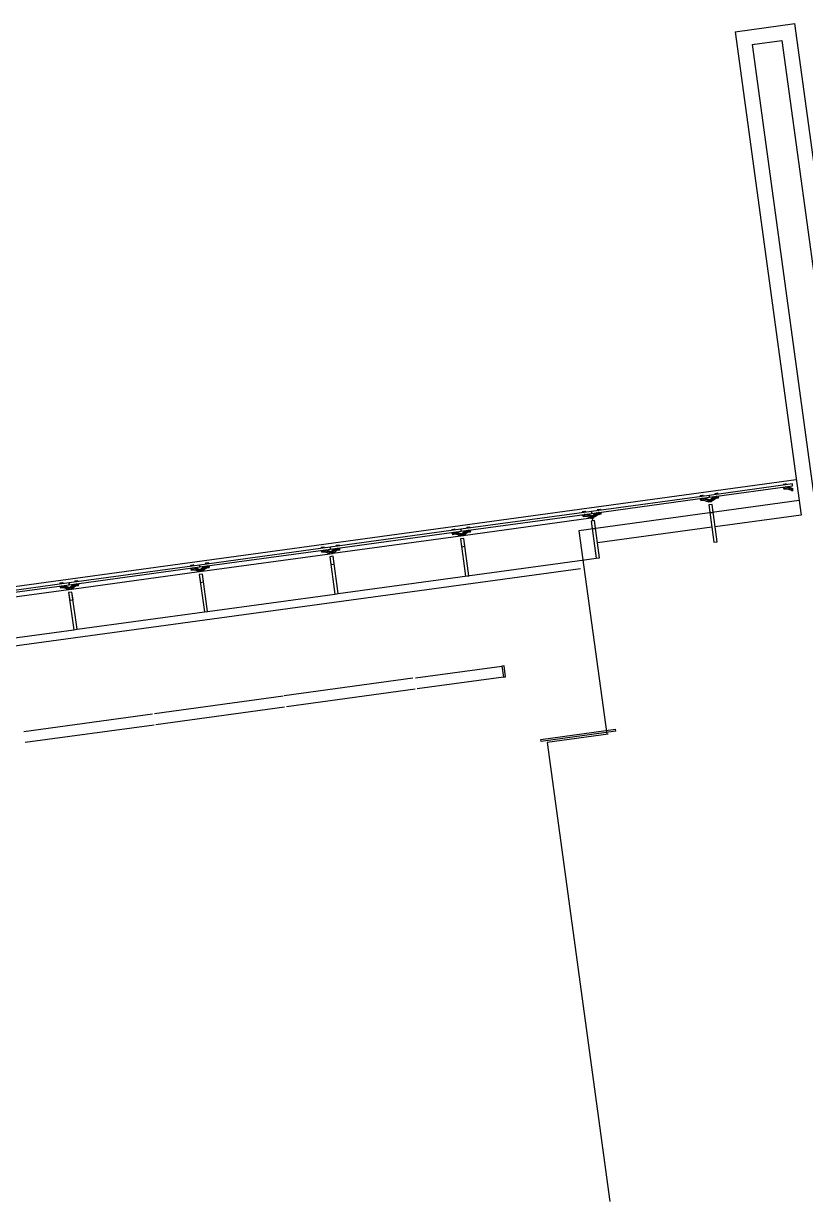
# Model space of a CAD drawing. Header units: millimetres. Extents: x 11680833 to 11851339, y -6212777 to -6078411.
# Drawn here: x 11690343 to 11700720, y -6101628 to -6085996 of the extents above; entities that cross this region are included whole.
import ezdxf

# ---------------------------------------------------------------- set-up
doc = ezdxf.new("R2010")
doc.units = ezdxf.units.MM
doc.header["$LTSCALE"] = 10
for name, color, linetype in [('A—\\M+5C3C5\\M+5B4B0', 135, 'Continuous'), ('A—\\M+5C7BD\\M+5CCE5', 7, 'Continuous'), ('E-RF-2F$0$A-GLAZ', 6, 'Continuous'), ('E-RF-2F$0$A-GLAZ-CWMG', 3, 'Continuous'), ('E2-RI-2F$0$A-GLAZ', 6, 'Continuous'), ('E2-RI-2F$0$A-GLAZ-CWMG', 3, 'Continuous')]:
    doc.layers.add(name, color=color, linetype=linetype)

msp = doc.modelspace()

# ---------------------------------------------------------------- linework, layer by layer
at = {"layer": 'A—\\M+5C3C5\\M+5B4B0', "color": 8}
for p, q in [((11699787, -6086104), (11700579, -6085996)), ((11701365, -6091743), (11700579, -6085996)), ((11699787, -6086104), (11700663, -6092518))]:
    msp.add_line(p, q, dxfattribs=at)
at = {"layer": 'A—\\M+5C3C5\\M+5B4B0'}
for p, q in [((11680833, -6094751), (11700599, -6092049)), ((11700547, -6092106), (11699442, -6092257)), ((11699445, -6092282), (11700550, -6092131)), ((11700550, -6092131), (11700547, -6092106)), ((11700550, -6092131), (11700547, -6092106)), ((11699442, -6092257), (11697881, -6092471)), ((11697885, -6092496), (11699445, -6092282)), ((11699445, -6092282), (11699442, -6092257)), ((11699442, -6092257), (11699445, -6092282)), ((11699442, -6092257), (11699445, -6092282)), ((11699445, -6092282), (11699442, -6092257)), ((11697881, -6092471), (11696147, -6092708)), ((11697881, -6092471), (11696147, -6092708)), ((11696151, -6092733), (11697885, -6092496)), ((11696151, -6092733), (11697885, -6092496)), ((11697874, -6092562), (11696179, -6092794)), ((11697874, -6092562), (11696179, -6092794)), ((11697885, -6092496), (11697881, -6092471)), ((11697881, -6092471), (11697885, -6092496)), ((11697885, -6092496), (11697881, -6092471)), ((11697881, -6092471), (11697885, -6092496)), ((11697898, -6092595), (11697894, -6092560)), ((11700665, -6092518), (11699521, -6092674)), ((11696147, -6092708), (11694414, -6092945)), ((11696147, -6092708), (11694414, -6092945)), ((11694417, -6092970), (11696151, -6092733)), ((11694417, -6092970), (11696151, -6092733)), ((11696151, -6092733), (11696147, -6092708)), ((11696147, -6092708), (11696151, -6092733)), ((11696151, -6092733), (11696147, -6092708)), ((11699477, -6092680), (11697961, -6092887)), ((11696140, -6092799), (11694446, -6093031)), ((11696140, -6092799), (11694446, -6093031)), ((11694414, -6092945), (11692680, -6093182)), ((11694414, -6092945), (11692680, -6093182)), ((11692683, -6093207), (11694417, -6092970)), ((11692683, -6093207), (11694417, -6092970)), ((11694406, -6093036), (11692712, -6093268)), ((11694406, -6093036), (11692712, -6093268)), ((11694417, -6092970), (11694414, -6092945)), ((11694417, -6092970), (11694414, -6092945)), ((11694414, -6092945), (11694417, -6092970)), ((11694414, -6092945), (11694417, -6092970)), ((11692680, -6093182), (11690946, -6093419)), ((11690949, -6093444), (11692683, -6093207)), ((11692683, -6093207), (11692680, -6093182)), ((11692680, -6093182), (11692683, -6093207)), ((11692680, -6093182), (11692683, -6093207)), ((11694520, -6093561), (11697790, -6093114)), ((11697790, -6093114), (11697944, -6093093)), ((11692672, -6093273), (11690978, -6093505)), ((11692672, -6093273), (11690978, -6093505)), ((11690946, -6093419), (11689212, -6093656)), ((11689215, -6093681), (11690949, -6093444)), ((11690938, -6093510), (11689244, -6093742)), ((11690938, -6093510), (11689244, -6093742)), ((11690949, -6093444), (11690946, -6093419)), ((11690946, -6093419), (11690949, -6093444)), ((11692786, -6093798), (11694476, -6093567)), ((11691052, -6094035), (11692743, -6093804)), ((11689318, -6094272), (11691009, -6094041))]:
    msp.add_line(p, q, dxfattribs=at)
at = {"layer": 'A—\\M+5C7BD\\M+5CCE5'}
for p, q in [((11700012, -6086275), (11700408, -6086221)), ((11700012, -6086275), (11700862, -6092491)), ((11700408, -6086221), (11701258, -6092437))]:
    msp.add_line(p, q, dxfattribs=at)
at = {"layer": 'E-RF-2F$0$A-GLAZ', "color": 8}
for p, q in [((11700426, -6092108), (11700459, -6092103)), ((11700426, -6092108), (11700428, -6092122)), ((11700431, -6092148), (11700435, -6092177)), ((11700520, -6092171), (11700451, -6092145)), ((11700459, -6092103), (11700465, -6092102)), ((11700467, -6092117), (11700465, -6092102)), ((11700471, -6092144), (11700471, -6092142)), ((11700486, -6092140), (11700555, -6092166)), ((11699321, -6092259), (11699355, -6092254)), ((11699321, -6092259), (11699355, -6092254)), ((11699321, -6092259), (11699323, -6092273)), ((11699321, -6092259), (11699323, -6092273)), ((11699321, -6092299), (11699323, -6092314)), ((11699321, -6092299), (11699323, -6092314)), ((11699326, -6092299), (11699330, -6092328)), ((11699326, -6092299), (11699330, -6092328)), ((11699415, -6092322), (11699346, -6092296)), ((11699415, -6092322), (11699346, -6092296)), ((11699355, -6092254), (11699361, -6092253)), ((11699355, -6092254), (11699361, -6092253)), ((11699363, -6092268), (11699361, -6092253)), ((11699363, -6092268), (11699361, -6092253)), ((11699366, -6092295), (11699366, -6092293)), ((11699366, -6092295), (11699366, -6092293)), ((11699381, -6092291), (11699450, -6092317)), ((11699381, -6092291), (11699450, -6092317)), ((11699450, -6092317), (11699509, -6092274)), ((11699450, -6092317), (11699509, -6092274)), ((11699544, -6092269), (11699485, -6092312)), ((11699544, -6092269), (11699485, -6092312)), ((11699487, -6092327), (11699546, -6092284)), ((11699487, -6092327), (11699546, -6092284)), ((11699519, -6092232), (11699525, -6092231)), ((11699519, -6092232), (11699525, -6092231)), ((11699519, -6092232), (11699521, -6092246)), ((11699519, -6092232), (11699521, -6092246)), ((11699525, -6092231), (11699559, -6092226)), ((11699525, -6092231), (11699559, -6092226)), ((11699525, -6092272), (11699525, -6092273)), ((11699525, -6092272), (11699525, -6092273)), ((11699528, -6092297), (11699529, -6092301)), ((11699528, -6092297), (11699529, -6092301)), ((11699534, -6092301), (11699529, -6092301)), ((11699534, -6092301), (11699529, -6092301)), ((11699568, -6092296), (11699534, -6092301)), ((11699568, -6092296), (11699534, -6092301)), ((11699546, -6092284), (11699564, -6092281)), ((11699546, -6092284), (11699564, -6092281)), ((11699561, -6092241), (11699559, -6092226)), ((11699561, -6092241), (11699559, -6092226)), ((11699568, -6092296), (11699564, -6092266)), ((11699568, -6092296), (11699564, -6092266)), ((11699571, -6092280), (11699564, -6092281)), ((11699571, -6092280), (11699564, -6092281)), ((11699571, -6092280), (11699569, -6092265)), ((11699571, -6092280), (11699569, -6092265)), ((11700426, -6092148), (11700428, -6092163)), ((11700435, -6092162), (11700428, -6092163)), ((11700435, -6092162), (11700453, -6092160)), ((11700469, -6092173), (11700435, -6092177)), ((11700453, -6092160), (11700522, -6092186)), ((11700475, -6092172), (11700469, -6092173)), ((11700475, -6092172), (11700474, -6092168)), ((11700537, -6092168), (11700520, -6092171)), ((11700522, -6092186), (11700539, -6092183)), ((11700530, -6092169), (11700532, -6092184)), ((11700537, -6092168), (11700555, -6092166)), ((11700537, -6092168), (11700555, -6092166)), ((11700537, -6092184), (11700539, -6092198)), ((11700537, -6092184), (11700539, -6092198)), ((11700557, -6092181), (11700539, -6092183)), ((11700557, -6092181), (11700539, -6092183)), ((11700559, -6092196), (11700539, -6092198)), ((11700545, -6092198), (11700539, -6092198)), ((11700559, -6092196), (11700545, -6092198)), ((11700637, -6092326), (11697714, -6092726)), ((11697959, -6092445), (11697964, -6092444)), ((11697959, -6092445), (11697964, -6092444)), ((11697959, -6092445), (11697961, -6092460)), ((11697959, -6092445), (11697961, -6092460)), ((11697964, -6092444), (11697998, -6092439)), ((11697964, -6092444), (11697998, -6092439)), ((11698000, -6092454), (11697998, -6092439)), ((11698000, -6092454), (11697998, -6092439)), ((11699331, -6092313), (11699323, -6092314)), ((11699331, -6092313), (11699323, -6092314)), ((11699364, -6092324), (11699330, -6092328)), ((11699364, -6092324), (11699330, -6092328)), ((11699331, -6092313), (11699348, -6092311)), ((11699331, -6092313), (11699348, -6092311)), ((11699348, -6092311), (11699417, -6092337)), ((11699348, -6092311), (11699417, -6092337)), ((11699370, -6092323), (11699364, -6092324)), ((11699370, -6092323), (11699364, -6092324)), ((11699370, -6092323), (11699370, -6092319)), ((11699370, -6092323), (11699370, -6092319)), ((11699432, -6092319), (11699415, -6092322)), ((11699432, -6092319), (11699415, -6092322)), ((11699417, -6092337), (11699435, -6092334)), ((11699417, -6092337), (11699435, -6092334)), ((11699425, -6092320), (11699427, -6092335)), ((11699425, -6092320), (11699427, -6092335)), ((11699432, -6092319), (11699468, -6092315)), ((11699432, -6092319), (11699468, -6092315)), ((11699432, -6092319), (11699468, -6092315)), ((11699432, -6092319), (11699468, -6092315)), ((11699432, -6092335), (11699434, -6092349)), ((11699432, -6092335), (11699434, -6092349)), ((11699432, -6092335), (11699434, -6092349)), ((11699432, -6092335), (11699434, -6092349)), ((11699468, -6092345), (11699434, -6092349)), ((11699468, -6092345), (11699434, -6092349)), ((11699440, -6092349), (11699434, -6092349)), ((11699440, -6092349), (11699434, -6092349)), ((11699470, -6092330), (11699435, -6092334)), ((11699470, -6092330), (11699435, -6092334)), ((11699470, -6092330), (11699435, -6092334)), ((11699470, -6092330), (11699435, -6092334)), ((11699474, -6092344), (11699440, -6092349)), ((11699474, -6092344), (11699440, -6092349)), ((11699485, -6092312), (11699468, -6092315)), ((11699485, -6092312), (11699468, -6092315)), ((11699474, -6092344), (11699468, -6092345)), ((11699474, -6092344), (11699468, -6092345)), ((11699470, -6092330), (11699487, -6092327)), ((11699470, -6092330), (11699487, -6092327)), ((11699474, -6092344), (11699472, -6092329)), ((11699474, -6092344), (11699472, -6092329)), ((11699474, -6092344), (11699472, -6092329)), ((11699474, -6092344), (11699472, -6092329)), ((11699477, -6092329), (11699475, -6092314)), ((11699477, -6092329), (11699475, -6092314)), ((11697760, -6092472), (11697794, -6092467)), ((11697760, -6092472), (11697794, -6092467)), ((11697760, -6092472), (11697762, -6092487)), ((11697760, -6092472), (11697762, -6092487)), ((11697761, -6092513), (11697763, -6092528)), ((11697761, -6092513), (11697763, -6092528)), ((11697770, -6092527), (11697763, -6092528)), ((11697770, -6092527), (11697763, -6092528)), ((11697766, -6092512), (11697770, -6092542)), ((11697766, -6092512), (11697770, -6092542)), ((11697770, -6092527), (11697788, -6092524)), ((11697770, -6092527), (11697788, -6092524)), ((11697804, -6092537), (11697770, -6092542)), ((11697804, -6092537), (11697770, -6092542)), ((11697854, -6092535), (11697786, -6092509)), ((11697854, -6092535), (11697786, -6092509)), ((11697788, -6092524), (11697857, -6092550)), ((11697788, -6092524), (11697857, -6092550)), ((11697794, -6092467), (11697800, -6092466)), ((11697794, -6092467), (11697800, -6092466)), ((11697802, -6092481), (11697800, -6092466)), ((11697802, -6092481), (11697800, -6092466)), ((11697810, -6092536), (11697804, -6092537)), ((11697810, -6092536), (11697804, -6092537)), ((11697806, -6092508), (11697806, -6092507)), ((11697806, -6092508), (11697806, -6092507)), ((11697810, -6092536), (11697809, -6092532)), ((11697810, -6092536), (11697809, -6092532)), ((11697821, -6092504), (11697890, -6092530)), ((11697821, -6092504), (11697890, -6092530)), ((11697872, -6092533), (11697854, -6092535)), ((11697872, -6092533), (11697854, -6092535)), ((11697857, -6092550), (11697874, -6092548)), ((11697857, -6092550), (11697874, -6092548)), ((11697865, -6092534), (11697867, -6092549)), ((11697865, -6092534), (11697867, -6092549)), ((11697872, -6092533), (11697907, -6092528)), ((11697872, -6092533), (11697907, -6092528)), ((11697872, -6092533), (11697907, -6092528)), ((11697872, -6092533), (11697907, -6092528)), ((11697872, -6092548), (11697874, -6092563)), ((11697872, -6092548), (11697874, -6092563)), ((11697872, -6092548), (11697874, -6092563)), ((11697872, -6092548), (11697874, -6092563)), ((11697909, -6092543), (11697874, -6092548)), ((11697909, -6092543), (11697874, -6092548)), ((11697909, -6092543), (11697874, -6092548)), ((11697909, -6092543), (11697874, -6092548)), ((11697908, -6092558), (11697874, -6092563)), ((11697908, -6092558), (11697874, -6092563)), ((11697880, -6092562), (11697874, -6092563)), ((11697880, -6092562), (11697874, -6092563)), ((11697920, -6092592), (11697877, -6092598)), ((11697877, -6092598), (11697891, -6092702)), ((11697913, -6092557), (11697880, -6092562)), ((11697913, -6092557), (11697880, -6092562)), ((11697890, -6092530), (11697949, -6092487)), ((11697890, -6092530), (11697949, -6092487)), ((11697925, -6092526), (11697907, -6092528)), ((11697925, -6092526), (11697907, -6092528)), ((11697913, -6092557), (11697908, -6092558)), ((11697913, -6092557), (11697908, -6092558)), ((11697909, -6092543), (11697927, -6092540)), ((11697909, -6092543), (11697927, -6092540)), ((11697913, -6092557), (11697911, -6092543)), ((11697913, -6092557), (11697911, -6092543)), ((11697913, -6092557), (11697911, -6092543)), ((11697913, -6092557), (11697911, -6092543)), ((11697916, -6092542), (11697914, -6092527)), ((11697916, -6092542), (11697914, -6092527)), ((11697934, -6092696), (11697920, -6092592)), ((11697984, -6092482), (11697925, -6092526)), ((11697984, -6092482), (11697925, -6092526)), ((11697927, -6092540), (11697986, -6092497)), ((11697927, -6092540), (11697986, -6092497)), ((11697964, -6092485), (11697964, -6092487)), ((11697964, -6092485), (11697964, -6092487)), ((11697968, -6092511), (11697968, -6092515)), ((11697968, -6092511), (11697968, -6092515)), ((11697974, -6092514), (11697968, -6092515)), ((11697974, -6092514), (11697968, -6092515)), ((11698008, -6092509), (11697974, -6092514)), ((11698008, -6092509), (11697974, -6092514)), ((11697986, -6092497), (11698003, -6092495)), ((11697986, -6092497), (11698003, -6092495)), ((11698011, -6092494), (11698003, -6092495)), ((11698011, -6092494), (11698003, -6092495)), ((11698008, -6092509), (11698004, -6092479)), ((11698008, -6092509), (11698004, -6092479)), ((11698011, -6092494), (11698009, -6092479)), ((11698011, -6092494), (11698009, -6092479)), ((11696027, -6092709), (11696060, -6092704)), ((11696027, -6092709), (11696060, -6092704)), ((11696027, -6092709), (11696029, -6092724)), ((11696027, -6092709), (11696029, -6092724)), ((11696027, -6092750), (11696029, -6092765)), ((11696027, -6092750), (11696029, -6092765)), ((11696036, -6092764), (11696029, -6092765)), ((11696036, -6092764), (11696029, -6092765)), ((11696032, -6092749), (11696036, -6092779)), ((11696032, -6092749), (11696036, -6092779)), ((11696036, -6092764), (11696054, -6092761)), ((11696036, -6092764), (11696054, -6092761)), ((11696121, -6092772), (11696052, -6092746)), ((11696121, -6092772), (11696052, -6092746)), ((11696054, -6092761), (11696123, -6092787)), ((11696054, -6092761), (11696123, -6092787)), ((11696060, -6092704), (11696066, -6092703)), ((11696060, -6092704), (11696066, -6092703)), ((11696068, -6092718), (11696066, -6092703)), ((11696068, -6092718), (11696066, -6092703)), ((11696072, -6092745), (11696072, -6092744)), ((11696072, -6092745), (11696072, -6092744)), ((11696076, -6092773), (11696075, -6092769)), ((11696076, -6092773), (11696075, -6092769)), ((11696087, -6092741), (11696156, -6092767)), ((11696087, -6092741), (11696156, -6092767)), ((11696138, -6092770), (11696121, -6092772)), ((11696138, -6092770), (11696121, -6092772)), ((11696131, -6092771), (11696133, -6092786)), ((11696131, -6092771), (11696133, -6092786)), ((11696138, -6092770), (11696173, -6092765)), ((11696138, -6092770), (11696173, -6092765)), ((11696138, -6092770), (11696173, -6092765)), ((11696138, -6092770), (11696173, -6092765)), ((11696156, -6092767), (11696215, -6092724)), ((11696156, -6092767), (11696215, -6092724)), ((11696191, -6092763), (11696173, -6092765)), ((11696191, -6092763), (11696173, -6092765)), ((11696182, -6092779), (11696180, -6092764)), ((11696182, -6092779), (11696180, -6092764)), ((11696250, -6092719), (11696191, -6092763)), ((11696250, -6092719), (11696191, -6092763)), ((11696193, -6092777), (11696252, -6092734)), ((11696193, -6092777), (11696252, -6092734)), ((11696225, -6092682), (11696230, -6092681)), ((11696225, -6092682), (11696230, -6092681)), ((11696225, -6092682), (11696227, -6092697)), ((11696225, -6092682), (11696227, -6092697)), ((11696230, -6092681), (11696264, -6092676)), ((11696230, -6092681), (11696264, -6092676)), ((11696230, -6092722), (11696230, -6092724)), ((11696230, -6092722), (11696230, -6092724)), ((11696234, -6092748), (11696234, -6092752)), ((11696234, -6092748), (11696234, -6092752)), ((11696240, -6092751), (11696234, -6092752)), ((11696240, -6092751), (11696234, -6092752)), ((11696274, -6092746), (11696240, -6092751)), ((11696274, -6092746), (11696240, -6092751)), ((11696252, -6092734), (11696270, -6092732)), ((11696252, -6092734), (11696270, -6092732)), ((11696266, -6092691), (11696264, -6092676)), ((11696266, -6092691), (11696264, -6092676)), ((11696274, -6092746), (11696270, -6092716)), ((11696274, -6092746), (11696270, -6092716)), ((11696277, -6092731), (11696270, -6092732)), ((11696277, -6092731), (11696270, -6092732)), ((11696277, -6092731), (11696275, -6092716)), ((11696277, -6092731), (11696275, -6092716)), ((11694491, -6092919), (11694497, -6092918)), ((11694491, -6092919), (11694497, -6092918)), ((11694491, -6092919), (11694493, -6092934)), ((11694491, -6092919), (11694493, -6092934)), ((11694497, -6092918), (11694530, -6092913)), ((11694497, -6092918), (11694530, -6092913)), ((11694532, -6092928), (11694530, -6092913)), ((11694532, -6092928), (11694530, -6092913)), ((11696070, -6092774), (11696036, -6092779)), ((11696070, -6092774), (11696036, -6092779)), ((11696076, -6092773), (11696070, -6092774)), ((11696076, -6092773), (11696070, -6092774)), ((11696123, -6092787), (11696140, -6092785)), ((11696123, -6092787), (11696140, -6092785)), ((11696138, -6092785), (11696140, -6092800)), ((11696138, -6092785), (11696140, -6092800)), ((11696138, -6092785), (11696140, -6092800)), ((11696138, -6092785), (11696140, -6092800)), ((11696175, -6092780), (11696140, -6092785)), ((11696175, -6092780), (11696140, -6092785)), ((11696175, -6092780), (11696140, -6092785)), ((11696175, -6092780), (11696140, -6092785)), ((11696174, -6092795), (11696140, -6092800)), ((11696174, -6092795), (11696140, -6092800)), ((11696146, -6092799), (11696140, -6092800)), ((11696146, -6092799), (11696140, -6092800)), ((11696180, -6092794), (11696146, -6092799)), ((11696180, -6092794), (11696146, -6092799)), ((11696180, -6092794), (11696174, -6092795)), ((11696180, -6092794), (11696174, -6092795)), ((11696175, -6092780), (11696193, -6092777)), ((11696175, -6092780), (11696193, -6092777)), ((11696180, -6092794), (11696177, -6092780)), ((11696180, -6092794), (11696177, -6092780)), ((11696180, -6092794), (11696177, -6092780)), ((11696180, -6092794), (11696177, -6092780)), ((11694293, -6092946), (11694326, -6092941)), ((11694293, -6092946), (11694326, -6092941)), ((11694293, -6092946), (11694295, -6092961)), ((11694293, -6092946), (11694295, -6092961)), ((11694293, -6092987), (11694295, -6093002)), ((11694293, -6092987), (11694295, -6093002)), ((11694302, -6093001), (11694295, -6093002)), ((11694302, -6093001), (11694295, -6093002)), ((11694298, -6092986), (11694302, -6093016)), ((11694298, -6092986), (11694302, -6093016)), ((11694302, -6093001), (11694320, -6092998)), ((11694302, -6093001), (11694320, -6092998)), ((11694336, -6093011), (11694302, -6093016)), ((11694336, -6093011), (11694302, -6093016)), ((11694387, -6093009), (11694318, -6092983)), ((11694387, -6093009), (11694318, -6092983)), ((11694320, -6092998), (11694389, -6093024)), ((11694320, -6092998), (11694389, -6093024)), ((11694326, -6092941), (11694332, -6092940)), ((11694326, -6092941), (11694332, -6092940)), ((11694334, -6092955), (11694332, -6092940)), ((11694334, -6092955), (11694332, -6092940)), ((11694342, -6093010), (11694336, -6093011)), ((11694342, -6093010), (11694336, -6093011)), ((11694338, -6092982), (11694338, -6092981)), ((11694338, -6092982), (11694338, -6092981)), ((11694342, -6093010), (11694341, -6093006)), ((11694342, -6093010), (11694341, -6093006)), ((11694353, -6092978), (11694422, -6093004)), ((11694353, -6092978), (11694422, -6093004)), ((11694404, -6093007), (11694387, -6093009)), ((11694404, -6093007), (11694387, -6093009)), ((11694389, -6093024), (11694406, -6093022)), ((11694389, -6093024), (11694406, -6093022)), ((11694397, -6093008), (11694399, -6093023)), ((11694397, -6093008), (11694399, -6093023)), ((11694404, -6093007), (11694439, -6093002)), ((11694404, -6093007), (11694439, -6093002)), ((11694404, -6093007), (11694439, -6093002)), ((11694404, -6093007), (11694439, -6093002)), ((11694404, -6093022), (11694406, -6093037)), ((11694404, -6093022), (11694406, -6093037)), ((11694404, -6093022), (11694406, -6093037)), ((11694404, -6093022), (11694406, -6093037)), ((11694441, -6093017), (11694406, -6093022)), ((11694441, -6093017), (11694406, -6093022)), ((11694441, -6093017), (11694406, -6093022)), ((11694441, -6093017), (11694406, -6093022)), ((11694440, -6093032), (11694406, -6093037)), ((11694440, -6093032), (11694406, -6093037)), ((11694412, -6093036), (11694406, -6093037)), ((11694412, -6093036), (11694406, -6093037)), ((11694452, -6093066, 0), (11694409, -6093072, 0)), ((11694409, -6093072, 0), (11694423, -6093176, 0)), ((11694446, -6093031), (11694412, -6093036)), ((11694446, -6093031), (11694412, -6093036)), ((11694422, -6093004), (11694481, -6092961)), ((11694422, -6093004), (11694481, -6092961)), ((11694457, -6093000), (11694439, -6093002)), ((11694457, -6093000), (11694439, -6093002)), ((11694446, -6093031), (11694440, -6093032)), ((11694446, -6093031), (11694440, -6093032)), ((11694441, -6093017), (11694459, -6093014)), ((11694441, -6093017), (11694459, -6093014)), ((11694446, -6093031), (11694444, -6093017)), ((11694446, -6093031), (11694444, -6093017)), ((11694446, -6093031), (11694444, -6093017)), ((11694446, -6093031), (11694444, -6093017)), ((11694449, -6093016), (11694447, -6093001)), ((11694449, -6093016), (11694447, -6093001)), ((11694467, -6093170, 0), (11694452, -6093066, 0)), ((11694516, -6092956), (11694457, -6093000)), ((11694516, -6092956), (11694457, -6093000)), ((11694459, -6093014), (11694518, -6092971)), ((11694459, -6093014), (11694518, -6092971)), ((11694496, -6092959), (11694497, -6092961)), ((11694496, -6092959), (11694497, -6092961)), ((11694500, -6092985), (11694500, -6092989)), ((11694500, -6092985), (11694500, -6092989)), ((11694506, -6092988), (11694500, -6092989)), ((11694506, -6092988), (11694500, -6092989)), ((11694540, -6092983), (11694506, -6092988)), ((11694540, -6092983), (11694506, -6092988)), ((11694518, -6092971), (11694536, -6092969)), ((11694518, -6092971), (11694536, -6092969)), ((11694540, -6092983), (11694536, -6092953)), ((11694540, -6092983), (11694536, -6092953)), ((11694543, -6092968), (11694536, -6092969)), ((11694543, -6092968), (11694536, -6092969)), ((11694543, -6092968), (11694541, -6092953)), ((11694543, -6092968), (11694541, -6092953)), ((11692559, -6093183), (11692593, -6093178)), ((11692559, -6093183), (11692561, -6093198)), ((11692559, -6093224), (11692561, -6093239)), ((11692569, -6093238), (11692561, -6093239)), ((11692564, -6093223), (11692568, -6093253)), ((11692569, -6093238), (11692586, -6093235)), ((11692653, -6093246), (11692584, -6093220)), ((11692586, -6093235), (11692655, -6093261)), ((11692593, -6093178), (11692598, -6093177)), ((11692600, -6093192), (11692598, -6093177)), ((11692604, -6093219), (11692604, -6093218)), ((11692619, -6093215), (11692688, -6093241)), ((11692670, -6093244), (11692705, -6093239)), ((11692670, -6093244), (11692705, -6093239)), ((11692688, -6093241), (11692747, -6093198)), ((11692723, -6093237), (11692705, -6093239)), ((11692715, -6093253), (11692713, -6093238)), ((11692782, -6093193), (11692723, -6093237)), ((11692725, -6093251), (11692784, -6093208)), ((11692757, -6093156), (11692763, -6093155)), ((11692757, -6093156), (11692759, -6093171)), ((11692762, -6093196), (11692763, -6093198)), ((11692763, -6093155), (11692797, -6093150)), ((11692766, -6093221), (11692766, -6093226)), ((11692772, -6093225), (11692766, -6093226)), ((11692806, -6093220), (11692772, -6093225)), ((11692784, -6093208), (11692802, -6093206)), ((11692799, -6093165), (11692797, -6093150)), ((11692806, -6093220), (11692802, -6093190)), ((11692809, -6093205), (11692802, -6093206)), ((11692809, -6093205), (11692807, -6093190)), ((11692602, -6093248), (11692568, -6093253)), ((11692608, -6093247), (11692602, -6093248)), ((11692608, -6093247), (11692607, -6093243)), ((11692670, -6093244), (11692653, -6093246)), ((11692655, -6093261), (11692672, -6093259)), ((11692663, -6093245), (11692665, -6093260)), ((11692670, -6093259), (11692672, -6093274)), ((11692670, -6093259), (11692672, -6093274)), ((11692707, -6093254), (11692672, -6093259)), ((11692707, -6093254), (11692672, -6093259)), ((11692706, -6093269), (11692672, -6093274)), ((11692678, -6093273), (11692672, -6093274)), ((11692712, -6093268), (11692678, -6093273)), ((11692712, -6093268), (11692706, -6093269)), ((11692707, -6093254), (11692725, -6093251)), ((11692712, -6093268), (11692710, -6093254)), ((11692712, -6093268), (11692710, -6093254)), ((11690985, -6093540), (11690941, -6093546)), ((11690941, -6093546), (11690955, -6093650)), ((11690999, -6093644), (11690985, -6093540))]:
    msp.add_line(p, q, dxfattribs=at)
at = {"layer": 'E-RF-2F$0$A-GLAZ', "color": 8, "extrusion": (0, 0, -1)}
for p, q in [((11699481, -6092378), (11699437, -6092384)), ((11699481, -6092378), (11699437, -6092384)), ((11699437, -6092384), (11699451, -6092488)), ((11699437, -6092384), (11699505, -6092880)), ((11699495, -6092483), (11699481, -6092378)), ((11699548, -6092874), (11699481, -6092378)), ((11697920, -6092592), (11697877, -6092598)), ((11697877, -6092598), (11697944, -6093093)), ((11697988, -6093087), (11697920, -6092592)), ((11699451, -6092488), (11699495, -6092483)), ((11696186, -6092829), (11696143, -6092835)), ((11696186, -6092829), (11696143, -6092835)), ((11696143, -6092835), (11696157, -6092939)), ((11696143, -6092835), (11696210, -6093330)), ((11696200, -6092933), (11696186, -6092829)), ((11696254, -6093324), (11696186, -6092829)), ((11699505, -6092880), (11699548, -6092874)), ((11694452, -6093066), (11694409, -6093072)), ((11694409, -6093072), (11694476, -6093567)), ((11694520, -6093561), (11694452, -6093066)), ((11696157, -6092939), (11696200, -6092933)), ((11697944, -6093093), (11697988, -6093087)), ((11692718, -6093303), (11692675, -6093309)), ((11692718, -6093303), (11692675, -6093309)), ((11692675, -6093309), (11692689, -6093413)), ((11692675, -6093309), (11692743, -6093804)), ((11692733, -6093407), (11692718, -6093303)), ((11692786, -6093798), (11692718, -6093303)), ((11696210, -6093330), (11696254, -6093324)), ((11690941, -6093546), (11691009, -6094041)), ((11691052, -6094035), (11690985, -6093540)), ((11692689, -6093413), (11692733, -6093407)), ((11694476, -6093567), (11694520, -6093561)), ((11692743, -6093804), (11692786, -6093798)), ((11691009, -6094041), (11691052, -6094035))]:
    msp.add_line(p, q, dxfattribs=at)
at = {"layer": 'E-RF-2F$0$A-GLAZ', "lineweight": 13}
msp.add_line((11696147, -6092708), (11696151, -6092733), dxfattribs=at)
at = {"layer": 'E-RF-2F$0$A-GLAZ-CWMG', "lineweight": 18, "extrusion": (0, 0, -1)}
msp.add_line((11690985, -6093540), (11690941, -6093546), dxfattribs=at)
at = {"layer": 'E2-RI-2F$0$A-GLAZ', "color": 8}
for p, q in [((11700426, -6092108), (11700459, -6092103)), ((11700426, -6092108), (11700428, -6092122)), ((11700431, -6092148), (11700435, -6092177)), ((11700520, -6092171), (11700451, -6092145)), ((11700459, -6092103), (11700465, -6092102)), ((11700467, -6092117), (11700465, -6092102)), ((11700471, -6092144), (11700471, -6092142)), ((11700486, -6092140), (11700555, -6092166)), ((11699321, -6092259), (11699355, -6092254)), ((11699321, -6092259), (11699355, -6092254)), ((11699321, -6092259), (11699323, -6092273)), ((11699321, -6092259), (11699323, -6092273)), ((11699321, -6092299), (11699323, -6092314)), ((11699321, -6092299), (11699323, -6092314)), ((11699326, -6092299), (11699330, -6092328)), ((11699326, -6092299), (11699330, -6092328)), ((11699415, -6092322), (11699346, -6092296)), ((11699415, -6092322), (11699346, -6092296)), ((11699355, -6092254), (11699361, -6092253)), ((11699355, -6092254), (11699361, -6092253)), ((11699363, -6092268), (11699361, -6092253)), ((11699363, -6092268), (11699361, -6092253)), ((11699366, -6092295), (11699366, -6092293)), ((11699366, -6092295), (11699366, -6092293)), ((11699381, -6092291), (11699450, -6092317)), ((11699381, -6092291), (11699450, -6092317)), ((11699450, -6092317), (11699509, -6092274)), ((11699450, -6092317), (11699509, -6092274)), ((11699544, -6092269), (11699485, -6092312)), ((11699544, -6092269), (11699485, -6092312)), ((11699487, -6092327), (11699546, -6092284)), ((11699487, -6092327), (11699546, -6092284)), ((11699519, -6092232), (11699525, -6092231)), ((11699519, -6092232), (11699525, -6092231)), ((11699519, -6092232), (11699521, -6092246)), ((11699519, -6092232), (11699521, -6092246)), ((11699525, -6092231), (11699559, -6092226)), ((11699525, -6092231), (11699559, -6092226)), ((11699525, -6092272), (11699525, -6092273)), ((11699525, -6092272), (11699525, -6092273)), ((11699528, -6092297), (11699529, -6092301)), ((11699528, -6092297), (11699529, -6092301)), ((11699534, -6092301), (11699529, -6092301)), ((11699534, -6092301), (11699529, -6092301)), ((11699568, -6092296), (11699534, -6092301)), ((11699568, -6092296), (11699534, -6092301)), ((11699546, -6092284), (11699564, -6092281)), ((11699546, -6092284), (11699564, -6092281)), ((11699561, -6092241), (11699559, -6092226)), ((11699561, -6092241), (11699559, -6092226)), ((11699568, -6092296), (11699564, -6092266)), ((11699568, -6092296), (11699564, -6092266)), ((11699571, -6092280), (11699564, -6092281)), ((11699571, -6092280), (11699564, -6092281)), ((11699571, -6092280), (11699569, -6092265)), ((11699571, -6092280), (11699569, -6092265)), ((11700426, -6092148), (11700428, -6092163)), ((11700435, -6092162), (11700428, -6092163)), ((11700435, -6092162), (11700453, -6092160)), ((11700469, -6092173), (11700435, -6092177)), ((11700453, -6092160), (11700522, -6092186)), ((11700475, -6092172), (11700469, -6092173)), ((11700475, -6092172), (11700474, -6092168)), ((11700537, -6092168), (11700520, -6092171)), ((11700522, -6092186), (11700539, -6092183)), ((11700530, -6092169), (11700532, -6092184)), ((11700537, -6092168), (11700555, -6092166)), ((11700537, -6092168), (11700555, -6092166)), ((11700537, -6092184), (11700539, -6092198)), ((11700537, -6092184), (11700539, -6092198)), ((11700557, -6092181), (11700539, -6092183)), ((11700557, -6092181), (11700539, -6092183)), ((11700559, -6092196), (11700539, -6092198)), ((11700545, -6092198), (11700539, -6092198)), ((11700559, -6092196), (11700545, -6092198)), ((11697959, -6092445), (11697964, -6092444)), ((11697959, -6092445), (11697964, -6092444)), ((11697959, -6092445), (11697961, -6092460)), ((11697959, -6092445), (11697961, -6092460)), ((11697964, -6092444), (11697998, -6092439)), ((11697964, -6092444), (11697998, -6092439)), ((11698000, -6092454), (11697998, -6092439)), ((11698000, -6092454), (11697998, -6092439)), ((11699331, -6092313), (11699323, -6092314)), ((11699331, -6092313), (11699323, -6092314)), ((11699364, -6092324), (11699330, -6092328)), ((11699364, -6092324), (11699330, -6092328)), ((11699331, -6092313), (11699348, -6092311)), ((11699331, -6092313), (11699348, -6092311)), ((11699348, -6092311), (11699417, -6092337)), ((11699348, -6092311), (11699417, -6092337)), ((11699370, -6092323), (11699364, -6092324)), ((11699370, -6092323), (11699364, -6092324)), ((11699370, -6092323), (11699370, -6092319)), ((11699370, -6092323), (11699370, -6092319)), ((11699432, -6092319), (11699415, -6092322)), ((11699432, -6092319), (11699415, -6092322)), ((11699417, -6092337), (11699435, -6092334)), ((11699417, -6092337), (11699435, -6092334)), ((11699425, -6092320), (11699427, -6092335)), ((11699425, -6092320), (11699427, -6092335)), ((11699432, -6092319), (11699468, -6092315)), ((11699432, -6092319), (11699468, -6092315)), ((11699432, -6092319), (11699468, -6092315)), ((11699432, -6092319), (11699468, -6092315)), ((11699432, -6092335), (11699434, -6092349)), ((11699432, -6092335), (11699434, -6092349)), ((11699432, -6092335), (11699434, -6092349)), ((11699432, -6092335), (11699434, -6092349)), ((11699468, -6092345), (11699434, -6092349)), ((11699468, -6092345), (11699434, -6092349)), ((11699440, -6092349), (11699434, -6092349)), ((11699440, -6092349), (11699434, -6092349)), ((11699470, -6092330), (11699435, -6092334)), ((11699470, -6092330), (11699435, -6092334)), ((11699470, -6092330), (11699435, -6092334)), ((11699470, -6092330), (11699435, -6092334)), ((11699474, -6092344), (11699440, -6092349)), ((11699474, -6092344), (11699440, -6092349)), ((11699485, -6092312), (11699468, -6092315)), ((11699485, -6092312), (11699468, -6092315)), ((11699474, -6092344), (11699468, -6092345)), ((11699474, -6092344), (11699468, -6092345)), ((11699470, -6092330), (11699487, -6092327)), ((11699470, -6092330), (11699487, -6092327)), ((11699474, -6092344), (11699472, -6092329)), ((11699474, -6092344), (11699472, -6092329)), ((11699474, -6092344), (11699472, -6092329)), ((11699474, -6092344), (11699472, -6092329)), ((11699477, -6092329), (11699475, -6092314)), ((11699477, -6092329), (11699475, -6092314)), ((11697760, -6092472), (11697794, -6092467)), ((11697760, -6092472), (11697794, -6092467)), ((11697760, -6092472), (11697762, -6092487)), ((11697760, -6092472), (11697762, -6092487)), ((11697761, -6092513), (11697763, -6092528)), ((11697761, -6092513), (11697763, -6092528)), ((11697770, -6092527), (11697763, -6092528)), ((11697770, -6092527), (11697763, -6092528)), ((11697766, -6092512), (11697770, -6092542)), ((11697766, -6092512), (11697770, -6092542)), ((11697770, -6092527), (11697788, -6092524)), ((11697770, -6092527), (11697788, -6092524)), ((11697804, -6092537), (11697770, -6092542)), ((11697804, -6092537), (11697770, -6092542)), ((11697854, -6092535), (11697786, -6092509)), ((11697854, -6092535), (11697786, -6092509)), ((11697788, -6092524), (11697857, -6092550)), ((11697788, -6092524), (11697857, -6092550)), ((11697794, -6092467), (11697800, -6092466)), ((11697794, -6092467), (11697800, -6092466)), ((11697802, -6092481), (11697800, -6092466)), ((11697802, -6092481), (11697800, -6092466)), ((11697810, -6092536), (11697804, -6092537)), ((11697810, -6092536), (11697804, -6092537)), ((11697806, -6092508), (11697806, -6092507)), ((11697806, -6092508), (11697806, -6092507)), ((11697810, -6092536), (11697809, -6092532)), ((11697810, -6092536), (11697809, -6092532)), ((11697821, -6092504), (11697890, -6092530)), ((11697821, -6092504), (11697890, -6092530)), ((11697872, -6092533), (11697854, -6092535)), ((11697872, -6092533), (11697854, -6092535)), ((11697857, -6092550), (11697874, -6092548)), ((11697857, -6092550), (11697874, -6092548)), ((11697865, -6092534), (11697867, -6092549)), ((11697865, -6092534), (11697867, -6092549)), ((11697872, -6092533), (11697907, -6092528)), ((11697872, -6092533), (11697907, -6092528)), ((11697872, -6092533), (11697907, -6092528)), ((11697872, -6092533), (11697907, -6092528)), ((11697872, -6092548), (11697874, -6092563)), ((11697872, -6092548), (11697874, -6092563)), ((11697872, -6092548), (11697874, -6092563)), ((11697872, -6092548), (11697874, -6092563)), ((11697909, -6092543), (11697874, -6092548)), ((11697909, -6092543), (11697874, -6092548)), ((11697909, -6092543), (11697874, -6092548)), ((11697909, -6092543), (11697874, -6092548)), ((11697908, -6092558), (11697874, -6092563)), ((11697908, -6092558), (11697874, -6092563)), ((11697880, -6092562), (11697874, -6092563)), ((11697880, -6092562), (11697874, -6092563)), ((11697913, -6092557), (11697880, -6092562)), ((11697913, -6092557), (11697880, -6092562)), ((11697890, -6092530), (11697949, -6092487)), ((11697890, -6092530), (11697949, -6092487)), ((11697925, -6092526), (11697907, -6092528)), ((11697925, -6092526), (11697907, -6092528)), ((11697913, -6092557), (11697908, -6092558)), ((11697913, -6092557), (11697908, -6092558)), ((11697909, -6092543), (11697927, -6092540)), ((11697909, -6092543), (11697927, -6092540)), ((11697913, -6092557), (11697911, -6092543)), ((11697913, -6092557), (11697911, -6092543)), ((11697913, -6092557), (11697911, -6092543)), ((11697913, -6092557), (11697911, -6092543)), ((11697916, -6092542), (11697914, -6092527)), ((11697916, -6092542), (11697914, -6092527)), ((11697984, -6092482), (11697925, -6092526)), ((11697984, -6092482), (11697925, -6092526)), ((11697927, -6092540), (11697986, -6092497)), ((11697927, -6092540), (11697986, -6092497)), ((11697964, -6092485), (11697964, -6092487)), ((11697964, -6092485), (11697964, -6092487)), ((11697968, -6092511), (11697968, -6092515)), ((11697968, -6092511), (11697968, -6092515)), ((11697974, -6092514), (11697968, -6092515)), ((11697974, -6092514), (11697968, -6092515)), ((11698008, -6092509), (11697974, -6092514)), ((11698008, -6092509), (11697974, -6092514)), ((11697986, -6092497), (11698003, -6092495)), ((11697986, -6092497), (11698003, -6092495)), ((11698011, -6092494), (11698003, -6092495)), ((11698011, -6092494), (11698003, -6092495)), ((11698008, -6092509), (11698004, -6092479)), ((11698008, -6092509), (11698004, -6092479)), ((11698011, -6092494), (11698009, -6092479)), ((11698011, -6092494), (11698009, -6092479)), ((11696027, -6092709), (11696060, -6092704)), ((11696027, -6092709), (11696060, -6092704)), ((11696027, -6092709), (11696029, -6092724)), ((11696027, -6092709), (11696029, -6092724)), ((11696027, -6092750), (11696029, -6092765)), ((11696027, -6092750), (11696029, -6092765)), ((11696036, -6092764), (11696029, -6092765)), ((11696036, -6092764), (11696029, -6092765)), ((11696032, -6092749), (11696036, -6092779)), ((11696032, -6092749), (11696036, -6092779)), ((11696036, -6092764), (11696054, -6092761)), ((11696036, -6092764), (11696054, -6092761)), ((11696121, -6092772), (11696052, -6092746)), ((11696121, -6092772), (11696052, -6092746)), ((11696054, -6092761), (11696123, -6092787)), ((11696054, -6092761), (11696123, -6092787)), ((11696060, -6092704), (11696066, -6092703)), ((11696060, -6092704), (11696066, -6092703)), ((11696068, -6092718), (11696066, -6092703)), ((11696068, -6092718), (11696066, -6092703)), ((11696072, -6092745), (11696072, -6092744)), ((11696072, -6092745), (11696072, -6092744)), ((11696076, -6092773), (11696075, -6092769)), ((11696076, -6092773), (11696075, -6092769)), ((11696087, -6092741), (11696156, -6092767)), ((11696087, -6092741), (11696156, -6092767)), ((11696138, -6092770), (11696121, -6092772)), ((11696138, -6092770), (11696121, -6092772)), ((11696131, -6092771), (11696133, -6092786)), ((11696131, -6092771), (11696133, -6092786)), ((11696138, -6092770), (11696173, -6092765)), ((11696138, -6092770), (11696173, -6092765)), ((11696138, -6092770), (11696173, -6092765)), ((11696138, -6092770), (11696173, -6092765)), ((11696156, -6092767), (11696215, -6092724)), ((11696156, -6092767), (11696215, -6092724)), ((11696191, -6092763), (11696173, -6092765)), ((11696191, -6092763), (11696173, -6092765)), ((11696182, -6092779), (11696180, -6092764)), ((11696182, -6092779), (11696180, -6092764)), ((11696250, -6092719), (11696191, -6092763)), ((11696250, -6092719), (11696191, -6092763)), ((11696193, -6092777), (11696252, -6092734)), ((11696193, -6092777), (11696252, -6092734)), ((11696225, -6092682), (11696230, -6092681)), ((11696225, -6092682), (11696230, -6092681)), ((11696225, -6092682), (11696227, -6092697)), ((11696225, -6092682), (11696227, -6092697)), ((11696230, -6092681), (11696264, -6092676)), ((11696230, -6092681), (11696264, -6092676)), ((11696230, -6092722), (11696230, -6092724)), ((11696230, -6092722), (11696230, -6092724)), ((11696234, -6092748), (11696234, -6092752)), ((11696234, -6092748), (11696234, -6092752)), ((11696240, -6092751), (11696234, -6092752)), ((11696240, -6092751), (11696234, -6092752)), ((11696274, -6092746), (11696240, -6092751)), ((11696274, -6092746), (11696240, -6092751)), ((11696252, -6092734), (11696270, -6092732)), ((11696252, -6092734), (11696270, -6092732)), ((11696266, -6092691), (11696264, -6092676)), ((11696266, -6092691), (11696264, -6092676)), ((11696274, -6092746), (11696270, -6092716)), ((11696274, -6092746), (11696270, -6092716)), ((11696277, -6092731), (11696270, -6092732)), ((11696277, -6092731), (11696270, -6092732)), ((11696277, -6092731), (11696275, -6092716)), ((11696277, -6092731), (11696275, -6092716)), ((11697714, -6092726), (11698084, -6095428)), ((11694491, -6092919), (11694497, -6092918)), ((11694491, -6092919), (11694497, -6092918)), ((11694491, -6092919), (11694493, -6092934)), ((11694491, -6092919), (11694493, -6092934)), ((11694497, -6092918), (11694530, -6092913)), ((11694497, -6092918), (11694530, -6092913)), ((11694532, -6092928), (11694530, -6092913)), ((11694532, -6092928), (11694530, -6092913)), ((11696070, -6092774), (11696036, -6092779)), ((11696070, -6092774), (11696036, -6092779)), ((11696076, -6092773), (11696070, -6092774)), ((11696076, -6092773), (11696070, -6092774)), ((11696123, -6092787), (11696140, -6092785)), ((11696123, -6092787), (11696140, -6092785)), ((11696138, -6092785), (11696140, -6092800)), ((11696138, -6092785), (11696140, -6092800)), ((11696138, -6092785), (11696140, -6092800)), ((11696138, -6092785), (11696140, -6092800)), ((11696175, -6092780), (11696140, -6092785)), ((11696175, -6092780), (11696140, -6092785)), ((11696175, -6092780), (11696140, -6092785)), ((11696175, -6092780), (11696140, -6092785)), ((11696174, -6092795), (11696140, -6092800)), ((11696174, -6092795), (11696140, -6092800)), ((11696146, -6092799), (11696140, -6092800)), ((11696146, -6092799), (11696140, -6092800)), ((11696180, -6092794), (11696146, -6092799)), ((11696180, -6092794), (11696146, -6092799)), ((11696180, -6092794), (11696174, -6092795)), ((11696180, -6092794), (11696174, -6092795)), ((11696175, -6092780), (11696193, -6092777)), ((11696175, -6092780), (11696193, -6092777)), ((11696180, -6092794), (11696177, -6092780)), ((11696180, -6092794), (11696177, -6092780)), ((11696180, -6092794), (11696177, -6092780)), ((11696180, -6092794), (11696177, -6092780)), ((11694293, -6092946), (11694326, -6092941)), ((11694293, -6092946), (11694326, -6092941)), ((11694293, -6092946), (11694295, -6092961)), ((11694293, -6092946), (11694295, -6092961)), ((11694293, -6092987), (11694295, -6093002)), ((11694293, -6092987), (11694295, -6093002)), ((11694302, -6093001), (11694295, -6093002)), ((11694302, -6093001), (11694295, -6093002)), ((11694298, -6092986), (11694302, -6093016)), ((11694298, -6092986), (11694302, -6093016)), ((11694302, -6093001), (11694320, -6092998)), ((11694302, -6093001), (11694320, -6092998)), ((11694336, -6093011), (11694302, -6093016)), ((11694336, -6093011), (11694302, -6093016)), ((11694387, -6093009), (11694318, -6092983)), ((11694387, -6093009), (11694318, -6092983)), ((11694320, -6092998), (11694389, -6093024)), ((11694320, -6092998), (11694389, -6093024)), ((11694326, -6092941), (11694332, -6092940)), ((11694326, -6092941), (11694332, -6092940)), ((11694334, -6092955), (11694332, -6092940)), ((11694334, -6092955), (11694332, -6092940)), ((11694342, -6093010), (11694336, -6093011)), ((11694342, -6093010), (11694336, -6093011)), ((11694338, -6092982), (11694338, -6092981)), ((11694338, -6092982), (11694338, -6092981)), ((11694342, -6093010), (11694341, -6093006)), ((11694342, -6093010), (11694341, -6093006)), ((11694353, -6092978), (11694422, -6093004)), ((11694353, -6092978), (11694422, -6093004)), ((11694404, -6093007), (11694387, -6093009)), ((11694404, -6093007), (11694387, -6093009)), ((11694389, -6093024), (11694406, -6093022)), ((11694389, -6093024), (11694406, -6093022)), ((11694397, -6093008), (11694399, -6093023)), ((11694397, -6093008), (11694399, -6093023)), ((11694404, -6093007), (11694439, -6093002)), ((11694404, -6093007), (11694439, -6093002)), ((11694404, -6093007), (11694439, -6093002)), ((11694404, -6093007), (11694439, -6093002)), ((11694404, -6093022), (11694406, -6093037)), ((11694404, -6093022), (11694406, -6093037)), ((11694404, -6093022), (11694406, -6093037)), ((11694404, -6093022), (11694406, -6093037)), ((11694441, -6093017), (11694406, -6093022)), ((11694441, -6093017), (11694406, -6093022)), ((11694441, -6093017), (11694406, -6093022)), ((11694441, -6093017), (11694406, -6093022)), ((11694440, -6093032), (11694406, -6093037)), ((11694440, -6093032), (11694406, -6093037)), ((11694412, -6093036), (11694406, -6093037)), ((11694412, -6093036), (11694406, -6093037)), ((11694446, -6093031), (11694412, -6093036)), ((11694446, -6093031), (11694412, -6093036)), ((11694422, -6093004), (11694481, -6092961)), ((11694422, -6093004), (11694481, -6092961)), ((11694457, -6093000), (11694439, -6093002)), ((11694457, -6093000), (11694439, -6093002)), ((11694446, -6093031), (11694440, -6093032)), ((11694446, -6093031), (11694440, -6093032)), ((11694441, -6093017), (11694459, -6093014)), ((11694441, -6093017), (11694459, -6093014)), ((11694446, -6093031), (11694444, -6093017)), ((11694446, -6093031), (11694444, -6093017)), ((11694446, -6093031), (11694444, -6093017)), ((11694446, -6093031), (11694444, -6093017)), ((11694449, -6093016), (11694447, -6093001)), ((11694449, -6093016), (11694447, -6093001)), ((11694516, -6092956), (11694457, -6093000)), ((11694516, -6092956), (11694457, -6093000)), ((11694459, -6093014), (11694518, -6092971)), ((11694459, -6093014), (11694518, -6092971)), ((11694496, -6092959), (11694497, -6092961)), ((11694496, -6092959), (11694497, -6092961)), ((11694500, -6092985), (11694500, -6092989)), ((11694500, -6092985), (11694500, -6092989)), ((11694506, -6092988), (11694500, -6092989)), ((11694506, -6092988), (11694500, -6092989)), ((11694540, -6092983), (11694506, -6092988)), ((11694540, -6092983), (11694506, -6092988)), ((11694518, -6092971), (11694536, -6092969)), ((11694518, -6092971), (11694536, -6092969)), ((11694540, -6092983), (11694536, -6092953)), ((11694540, -6092983), (11694536, -6092953)), ((11694543, -6092968), (11694536, -6092969)), ((11694543, -6092968), (11694536, -6092969)), ((11694543, -6092968), (11694541, -6092953)), ((11694543, -6092968), (11694541, -6092953)), ((11681712, -6095418, 0), (11697733, -6093228, 0)), ((11692559, -6093183), (11692593, -6093178)), ((11692559, -6093183), (11692593, -6093178)), ((11692559, -6093183), (11692561, -6093198)), ((11692559, -6093183), (11692561, -6093198)), ((11692559, -6093224), (11692561, -6093239)), ((11692559, -6093224), (11692561, -6093239)), ((11692569, -6093238), (11692561, -6093239)), ((11692569, -6093238), (11692561, -6093239)), ((11692564, -6093223), (11692568, -6093253)), ((11692564, -6093223), (11692568, -6093253)), ((11692569, -6093238), (11692586, -6093235)), ((11692569, -6093238), (11692586, -6093235)), ((11692653, -6093246), (11692584, -6093220)), ((11692653, -6093246), (11692584, -6093220)), ((11692586, -6093235), (11692655, -6093261)), ((11692586, -6093235), (11692655, -6093261)), ((11692593, -6093178), (11692598, -6093177)), ((11692593, -6093178), (11692598, -6093177)), ((11692600, -6093192), (11692598, -6093177)), ((11692600, -6093192), (11692598, -6093177)), ((11692604, -6093219), (11692604, -6093218)), ((11692604, -6093219), (11692604, -6093218)), ((11692619, -6093215), (11692688, -6093241)), ((11692619, -6093215), (11692688, -6093241)), ((11692670, -6093244), (11692705, -6093239)), ((11692670, -6093244), (11692705, -6093239)), ((11692670, -6093244), (11692705, -6093239)), ((11692670, -6093244), (11692705, -6093239)), ((11692688, -6093241), (11692747, -6093198)), ((11692688, -6093241), (11692747, -6093198)), ((11692723, -6093237), (11692705, -6093239)), ((11692723, -6093237), (11692705, -6093239)), ((11692715, -6093253), (11692713, -6093238)), ((11692715, -6093253), (11692713, -6093238)), ((11692782, -6093193), (11692723, -6093237)), ((11692782, -6093193), (11692723, -6093237)), ((11692725, -6093251), (11692784, -6093208)), ((11692725, -6093251), (11692784, -6093208)), ((11692757, -6093156), (11692763, -6093155)), ((11692757, -6093156), (11692763, -6093155)), ((11692757, -6093156), (11692759, -6093171)), ((11692757, -6093156), (11692759, -6093171)), ((11692762, -6093196), (11692763, -6093198)), ((11692762, -6093196), (11692763, -6093198)), ((11692763, -6093155), (11692797, -6093150)), ((11692763, -6093155), (11692797, -6093150)), ((11692766, -6093221), (11692766, -6093226)), ((11692766, -6093221), (11692766, -6093226)), ((11692772, -6093225), (11692766, -6093226)), ((11692772, -6093225), (11692766, -6093226)), ((11692806, -6093220), (11692772, -6093225)), ((11692806, -6093220), (11692772, -6093225)), ((11692784, -6093208), (11692802, -6093206)), ((11692784, -6093208), (11692802, -6093206)), ((11692799, -6093165), (11692797, -6093150)), ((11692799, -6093165), (11692797, -6093150)), ((11692806, -6093220), (11692802, -6093190)), ((11692806, -6093220), (11692802, -6093190)), ((11692809, -6093205), (11692802, -6093206)), ((11692809, -6093205), (11692802, -6093206)), ((11692809, -6093205), (11692807, -6093190)), ((11692809, -6093205), (11692807, -6093190)), ((11691023, -6093393), (11691029, -6093392)), ((11691023, -6093393), (11691029, -6093392)), ((11691023, -6093393), (11691025, -6093408)), ((11691023, -6093393), (11691025, -6093408)), ((11691029, -6093392), (11691063, -6093387)), ((11691029, -6093392), (11691063, -6093387)), ((11691065, -6093402), (11691063, -6093387)), ((11691065, -6093402), (11691063, -6093387)), ((11692602, -6093248), (11692568, -6093253)), ((11692602, -6093248), (11692568, -6093253)), ((11692608, -6093247), (11692602, -6093248)), ((11692608, -6093247), (11692602, -6093248)), ((11692608, -6093247), (11692607, -6093243)), ((11692608, -6093247), (11692607, -6093243)), ((11692670, -6093244), (11692653, -6093246)), ((11692670, -6093244), (11692653, -6093246)), ((11692655, -6093261), (11692672, -6093259)), ((11692655, -6093261), (11692672, -6093259)), ((11692663, -6093245), (11692665, -6093260)), ((11692663, -6093245), (11692665, -6093260)), ((11692670, -6093259), (11692672, -6093274)), ((11692670, -6093259), (11692672, -6093274)), ((11692670, -6093259), (11692672, -6093274)), ((11692670, -6093259), (11692672, -6093274)), ((11692707, -6093254), (11692672, -6093259)), ((11692707, -6093254), (11692672, -6093259)), ((11692707, -6093254), (11692672, -6093259)), ((11692707, -6093254), (11692672, -6093259)), ((11692706, -6093269), (11692672, -6093274)), ((11692706, -6093269), (11692672, -6093274)), ((11692678, -6093273), (11692672, -6093274)), ((11692678, -6093273), (11692672, -6093274)), ((11692712, -6093268), (11692678, -6093273)), ((11692712, -6093268), (11692678, -6093273)), ((11692712, -6093268), (11692706, -6093269)), ((11692712, -6093268), (11692706, -6093269)), ((11692707, -6093254), (11692725, -6093251)), ((11692707, -6093254), (11692725, -6093251)), ((11692712, -6093268), (11692710, -6093254)), ((11692712, -6093268), (11692710, -6093254)), ((11692712, -6093268), (11692710, -6093254)), ((11692712, -6093268), (11692710, -6093254)), ((11690825, -6093420), (11690859, -6093415)), ((11690825, -6093420), (11690859, -6093415)), ((11690825, -6093420), (11690827, -6093435)), ((11690825, -6093420), (11690827, -6093435)), ((11690825, -6093461), (11690827, -6093476)), ((11690825, -6093461), (11690827, -6093476)), ((11690835, -6093475), (11690827, -6093476)), ((11690835, -6093475), (11690827, -6093476)), ((11690830, -6093460), (11690834, -6093490)), ((11690830, -6093460), (11690834, -6093490)), ((11690868, -6093485), (11690834, -6093490)), ((11690868, -6093485), (11690834, -6093490)), ((11690835, -6093475), (11690852, -6093472)), ((11690835, -6093475), (11690852, -6093472)), ((11690919, -6093483), (11690850, -6093457)), ((11690919, -6093483), (11690850, -6093457)), ((11690852, -6093472), (11690921, -6093498)), ((11690852, -6093472), (11690921, -6093498)), ((11690859, -6093415), (11690865, -6093414)), ((11690859, -6093415), (11690865, -6093414)), ((11690867, -6093429), (11690865, -6093414)), ((11690867, -6093429), (11690865, -6093414)), ((11690874, -6093484), (11690868, -6093485)), ((11690874, -6093484), (11690868, -6093485)), ((11690870, -6093456), (11690870, -6093455)), ((11690870, -6093456), (11690870, -6093455)), ((11690874, -6093484), (11690874, -6093480)), ((11690874, -6093484), (11690874, -6093480)), ((11690885, -6093452), (11690954, -6093478)), ((11690885, -6093452), (11690954, -6093478)), ((11690936, -6093481), (11690919, -6093483)), ((11690936, -6093481), (11690919, -6093483)), ((11690921, -6093498), (11690939, -6093496)), ((11690921, -6093498), (11690939, -6093496)), ((11690929, -6093482), (11690931, -6093497)), ((11690929, -6093482), (11690931, -6093497)), ((11690936, -6093481), (11690972, -6093476)), ((11690936, -6093481), (11690972, -6093476)), ((11690936, -6093481), (11690972, -6093476)), ((11690936, -6093481), (11690972, -6093476)), ((11690936, -6093496), (11690938, -6093511)), ((11690936, -6093496), (11690938, -6093511)), ((11690936, -6093496), (11690938, -6093511)), ((11690936, -6093496), (11690938, -6093511)), ((11690972, -6093506), (11690938, -6093511)), ((11690972, -6093506), (11690938, -6093511)), ((11690944, -6093510), (11690938, -6093511)), ((11690944, -6093510), (11690938, -6093511)), ((11690974, -6093491), (11690939, -6093496)), ((11690974, -6093491), (11690939, -6093496)), ((11690974, -6093491), (11690939, -6093496)), ((11690974, -6093491), (11690939, -6093496)), ((11690978, -6093505), (11690944, -6093510)), ((11690978, -6093505), (11690944, -6093510)), ((11690954, -6093478), (11691013, -6093435)), ((11690954, -6093478), (11691013, -6093435)), ((11690989, -6093474), (11690972, -6093476)), ((11690989, -6093474), (11690972, -6093476)), ((11690978, -6093505), (11690972, -6093506)), ((11690978, -6093505), (11690972, -6093506)), ((11690974, -6093491), (11690991, -6093488)), ((11690974, -6093491), (11690991, -6093488)), ((11690978, -6093505), (11690976, -6093491)), ((11690978, -6093505), (11690976, -6093491)), ((11690978, -6093505), (11690976, -6093491)), ((11690978, -6093505), (11690976, -6093491)), ((11690981, -6093490), (11690979, -6093475)), ((11690981, -6093490), (11690979, -6093475)), ((11691048, -6093430), (11690989, -6093474)), ((11691048, -6093430), (11690989, -6093474)), ((11690991, -6093488), (11691050, -6093445)), ((11690991, -6093488), (11691050, -6093445)), ((11691029, -6093433), (11691029, -6093435)), ((11691029, -6093433), (11691029, -6093435)), ((11691032, -6093458), (11691033, -6093463)), ((11691032, -6093458), (11691033, -6093463)), ((11691038, -6093462), (11691033, -6093463)), ((11691038, -6093462), (11691033, -6093463)), ((11691072, -6093457), (11691038, -6093462)), ((11691072, -6093457), (11691038, -6093462)), ((11691050, -6093445), (11691068, -6093443)), ((11691050, -6093445), (11691068, -6093443)), ((11691072, -6093457), (11691068, -6093427)), ((11691072, -6093457), (11691068, -6093427)), ((11691075, -6093442), (11691068, -6093443)), ((11691075, -6093442), (11691068, -6093443)), ((11691075, -6093442), (11691073, -6093427)), ((11691075, -6093442), (11691073, -6093427)), ((11697209, -6095497), (11698200, -6095362)), ((11698203, -6095387), (11697212, -6095523)), ((11698102, -6095426), (11697291, -6095537)), ((11698203, -6095387), (11698200, -6095362)), ((11697212, -6095523), (11697209, -6095497)), ((11697291, -6095537), (11698124, -6101628))]:
    msp.add_line(p, q, dxfattribs=at)
at = {"layer": 'E2-RI-2F$0$A-GLAZ-CWMG'}
for p, q in [((11697891, -6092702), (11697934, -6092696)), ((11694423, -6093176, 0), (11694467, -6093170, 0)), ((11690955, -6093650), (11690999, -6093644))]:
    msp.add_line(p, q, dxfattribs=at)
at = {"layer": 'E2-RI-2F$0$A-GLAZ-CWMG', "color": 8}
for p, q in [((11695546, -6094679), (11696692, -6094522)), ((11696721, -6094518), (11696692, -6094522)), ((11696692, -6094522), (11696713, -6094671)), ((11696741, -6094667), (11696721, -6094518)), ((11695509, -6094684), (11693800, -6094917)), ((11696713, -6094671), (11695567, -6094827)), ((11696713, -6094671), (11696741, -6094667)), ((11692079, -6095153), (11693788, -6094919)), ((11695542, -6094831), (11693833, -6095064)), ((11693808, -6095068), (11692099, -6095301)), ((11690345, -6095390), (11692054, -6095156)), ((11692074, -6095305), (11690365, -6095538))]:
    msp.add_line(p, q, dxfattribs=at)

doc.saveas('drawing.dxf')
